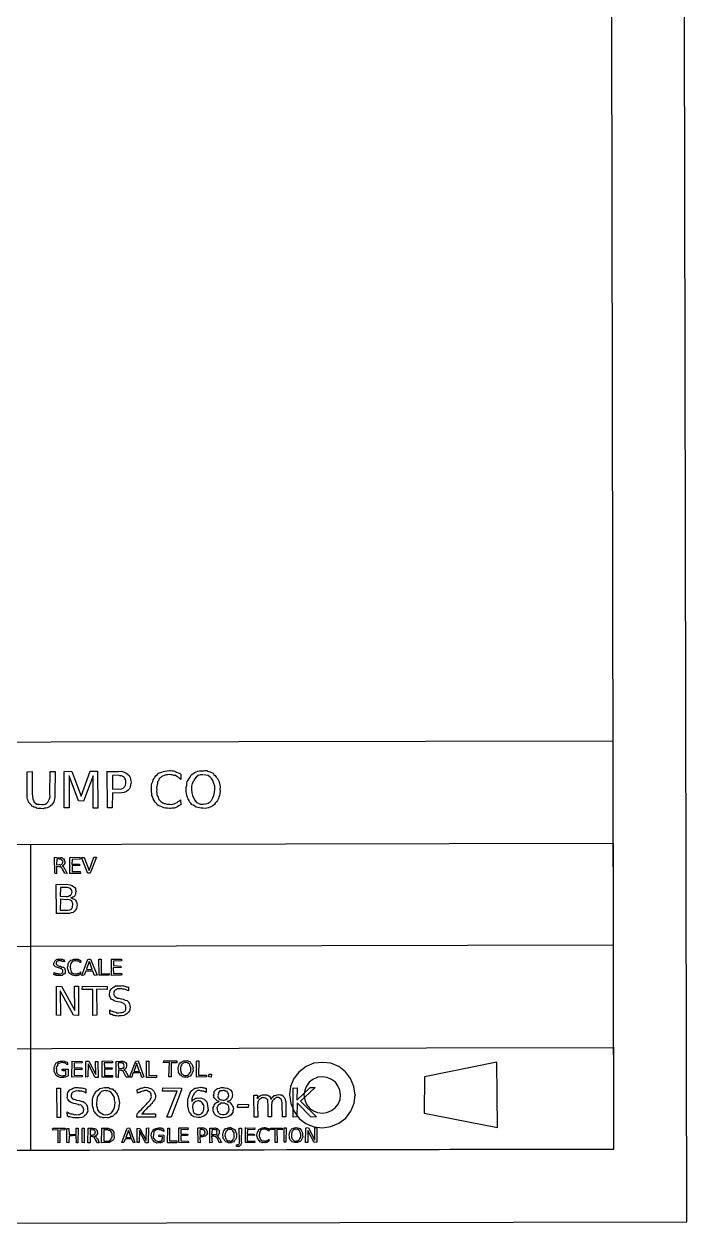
# Model space of a CAD drawing. Header units: millimetres. Extents: x 0 to 500, y -1 to 330.
# Drawn here: x 409.3 to 500.3, y -0.5 to 165 of the extents above; entities that cross this region are included whole.
import ezdxf

# ---------------------------------------------------------------- set-up
doc = ezdxf.new("R2010")
doc.units = ezdxf.units.MM

msp = doc.modelspace()

# ---------------------------------------------------------------- linework, layer by layer
for points in [[(0.29, -0.51), (500.33, 0.45), (499.69, 330.45), (-0.32, 329.51)], [(10.33, 9.51), (490.29, 10.46), (489.73, 320.47), (9.67, 319.52)], [(310.28, 10.11), (490.32, 10.49), (490.22, 66.46), (310.18, 66.14)], [(454.8, 17.86), (454.61, 19.03), (454.15, 20.14), (453.46, 21.06), (452.56, 21.78), (451.47, 22.24), (450.29, 22.36), (449.1, 22.24), (448.06, 21.78), (447.07, 21.03), (446.38, 20.15), (445.93, 19.04), (445.78, 17.91), (445.94, 16.72), (446.42, 15.61), (447.12, 14.67), (448.02, 13.96), (449.11, 13.51), (450.3, 13.39), (451.46, 13.56), (452.57, 14.03), (453.5, 14.72), (454.18, 15.65), (454.64, 16.74), (454.81, 17.91)], [(464.28, 15.39), (474.31, 13.43), (474.25, 22.41), (464.29, 20.39)], [(452.78, 17.91), (452.67, 18.54), (452.42, 19.14), (452.07, 19.64), (451.52, 20.03), (450.95, 20.3), (450.27, 20.39), (449.65, 20.33), (449, 20.02), (448.48, 19.65), (448.13, 19.11), (447.86, 18.55), (447.76, 17.89), (447.88, 17.22), (448.12, 16.6), (448.51, 16.08), (449.06, 15.71), (449.61, 15.49), (450.31, 15.38), (450.91, 15.49), (451.54, 15.74), (452.06, 16.14), (452.45, 16.61), (452.73, 17.25), (452.76, 17.92)]]:
    msp.add_lwpolyline(points, close=True)
for points in [[(409.75, 62.28), (410.43, 62.31), (410.45, 59.28), (410.48, 58.89), (410.55, 58.55), (410.61, 58.33), (410.74, 58.11), (410.92, 57.97), (411.11, 57.82), (411.4, 57.81), (411.72, 57.78), (411.99, 57.8), (412.22, 57.84), (412.48, 57.97), (412.61, 58.1), (412.73, 58.36), (412.82, 58.56), (412.92, 58.88), (412.89, 59.26), (412.92, 62.3), (413.61, 62.31), (413.57, 59.16), (413.58, 58.95), (413.57, 58.76), (413.5, 58.55), (413.47, 58.35), (413.42, 58.13), (413.33, 58.03), (413.24, 57.87), (413.1, 57.69), (412.98, 57.61), (412.86, 57.53), (412.72, 57.42), (412.49, 57.31), (412.32, 57.27), (412.15, 57.27), (411.94, 57.21), (411.68, 57.24), (411.46, 57.23), (411.24, 57.25), (411.05, 57.29), (410.89, 57.36), (410.68, 57.41), (410.55, 57.5), (410.4, 57.56), (410.29, 57.72), (410.18, 57.87), (410.06, 58.02), (409.94, 58.17), (409.88, 58.33), (409.81, 58.51), (409.78, 58.7), (409.78, 58.96), (409.78, 59.22), (409.77, 62.27)], [(414.88, 62.35), (415.89, 62.32), (417.19, 58.93), (418.43, 62.35), (419.42, 62.34), (419.47, 57.3), (418.81, 57.29), (418.81, 61.74), (417.51, 58.25), (416.83, 58.27), (415.54, 61.74), (415.55, 57.31), (414.85, 57.32), (414.85, 62.31)], [(420.79, 62.31), (422.31, 62.33), (422.73, 62.34), (423.06, 62.21), (423.31, 62.12), (423.55, 61.96), (423.76, 61.77), (423.92, 61.47), (423.97, 61.22), (424.05, 60.84), (423.96, 60.5), (423.91, 60.17), (423.78, 59.91), (423.61, 59.73), (423.38, 59.55), (423.08, 59.44), (422.74, 59.38), (422.32, 59.32), (421.46, 59.37), (421.45, 57.33), (420.79, 57.32), (420.75, 62.34)], [(421.46, 61.75), (421.48, 59.89), (422.3, 59.92), (422.56, 59.91), (422.72, 59.93), (422.92, 60.03), (423.08, 60.16), (423.19, 60.25), (423.25, 60.43), (423.29, 60.63), (423.29, 60.85), (423.29, 61.04), (423.25, 61.22), (423.19, 61.37), (423.08, 61.53), (422.9, 61.62), (422.72, 61.7), (422.5, 61.74), (422.32, 61.81), (421.47, 61.75)], [(430.85, 61.96), (430.88, 61.23), (430.64, 61.42), (430.5, 61.54), (430.29, 61.64), (430.11, 61.75), (429.9, 61.76), (429.68, 61.87), (429.48, 61.87), (429.31, 61.91), (429.07, 61.85), (428.91, 61.85), (428.7, 61.82), (428.57, 61.77), (428.35, 61.67), (428.25, 61.61), (428.1, 61.5), (427.99, 61.38), (427.85, 61.25), (427.78, 61.04), (427.67, 60.9), (427.67, 60.71), (427.62, 60.49), (427.55, 60.28), (427.52, 60.06), (427.55, 59.85), (427.51, 59.58), (427.58, 59.34), (427.57, 59.15), (427.65, 58.95), (427.73, 58.8), (427.77, 58.61), (427.86, 58.47), (427.99, 58.34), (428.09, 58.19), (428.24, 58.09), (428.38, 58.03), (428.57, 57.94), (428.71, 57.9), (428.92, 57.85), (429.11, 57.82), (429.33, 57.81), (429.54, 57.79), (429.71, 57.83), (429.96, 57.88), (430.12, 57.95), (430.35, 58.08), (430.51, 58.19), (430.65, 58.26), (430.83, 58.44), (430.87, 57.76), (430.65, 57.63), (430.46, 57.51), (430.31, 57.44), (430.08, 57.34), (429.93, 57.29), (429.68, 57.26), (429.45, 57.24), (429.28, 57.22), (429.01, 57.29), (428.75, 57.26), (428.51, 57.34), (428.27, 57.45), (428.01, 57.55), (427.83, 57.62), (427.63, 57.75), (427.5, 57.94), (427.35, 58.09), (427.18, 58.32), (427.08, 58.55), (427.02, 58.79), (426.9, 59.02), (426.86, 59.25), (426.84, 59.55), (426.81, 59.86), (426.81, 60.15), (426.85, 60.38), (426.89, 60.65), (427.01, 60.92), (427.08, 61.16), (427.2, 61.34), (427.31, 61.55), (427.49, 61.76), (427.66, 61.92), (427.79, 62.07), (428.06, 62.18), (428.27, 62.24), (428.47, 62.32), (428.69, 62.37), (428.97, 62.42), (429.29, 62.45), (429.45, 62.46), (429.67, 62.42), (429.9, 62.39), (430.12, 62.31), (430.27, 62.22), (430.48, 62.14), (430.64, 62.09), (430.81, 61.99)], [(433.9, 62.43), (434.16, 62.45), (434.42, 62.44), (434.66, 62.33), (434.89, 62.28), (435.05, 62.18), (435.28, 62.08), (435.4, 61.91), (435.59, 61.76), (435.73, 61.54), (435.89, 61.36), (435.97, 61.16), (436.1, 60.9), (436.16, 60.67), (436.19, 60.42), (436.26, 60.15), (436.23, 59.83), (436.25, 59.6), (436.22, 59.31), (436.18, 59.04), (436.06, 58.77), (436.02, 58.59), (435.87, 58.34), (435.74, 58.15), (435.6, 58), (435.47, 57.78), (435.27, 57.62), (435.07, 57.53), (434.88, 57.4), (434.66, 57.34), (434.45, 57.29), (434.2, 57.25), (433.9, 57.26), (433.67, 57.26), (433.43, 57.31), (433.23, 57.39), (432.95, 57.43), (432.81, 57.53), (432.58, 57.67), (432.38, 57.76), (432.22, 57.97), (432.07, 58.15), (431.98, 58.34), (431.87, 58.56), (431.78, 58.75), (431.7, 59), (431.64, 59.29), (431.61, 59.57), (431.61, 59.83), (431.6, 60.16), (431.66, 60.39), (431.68, 60.69), (431.74, 60.93), (431.86, 61.12), (431.98, 61.34), (432.12, 61.55), (432.24, 61.75), (432.36, 61.91), (432.56, 62.06), (432.79, 62.2), (432.96, 62.29), (433.19, 62.37), (433.42, 62.42), (433.69, 62.42), (433.95, 62.41)], [(433.89, 61.87), (433.56, 61.87), (433.26, 61.75), (432.97, 61.55), (432.76, 61.33), (432.59, 61.01), (432.42, 60.69), (432.34, 60.28), (432.32, 59.82), (432.38, 59.4), (432.45, 59.02), (432.6, 58.68), (432.76, 58.36), (432.99, 58.08), (433.25, 57.97), (433.56, 57.81), (433.92, 57.82), (434.26, 57.87), (434.62, 57.98), (434.89, 58.13), (435.07, 58.33), (435.27, 58.69), (435.4, 59.02), (435.47, 59.43), (435.54, 59.88), (435.52, 60.28), (435.41, 60.68), (435.26, 61.08), (435.05, 61.36), (434.88, 61.56), (434.61, 61.78), (434.27, 61.83), (433.95, 61.88)], [(310.2, 52.1), (490.2, 52.47)], [(410.28, 10.34), (410.25, 52.31)], [(414.59, 49.37), (414.63, 49.34), (414.69, 49.3), (414.67, 49.28), (414.74, 49.21), (414.78, 49.17), (414.81, 49.08), (414.91, 49), (414.92, 48.95), (415.26, 48.3), (414.93, 48.33), (414.61, 48.88), (414.55, 48.95), (414.5, 49.05), (414.44, 49.13), (414.44, 49.2), (414.36, 49.19), (414.33, 49.21), (414.19, 49.21), (414.12, 49.23), (413.79, 49.28), (413.8, 48.28), (413.55, 48.33), (413.5, 50.54), (414.22, 50.48), (414.37, 50.51), (414.51, 50.49), (414.62, 50.42), (414.72, 50.33), (414.86, 50.3), (414.86, 50.17), (414.91, 50.04), (414.95, 49.91), (414.93, 49.75), (414.94, 49.72), (414.86, 49.59), (414.86, 49.54), (414.77, 49.49), (414.73, 49.43), (414.64, 49.38), (414.55, 49.38)], [(413.84, 50.29), (413.79, 49.51), (414.17, 49.52), (414.29, 49.51), (414.36, 49.5), (414.49, 49.58), (414.5, 49.6), (414.6, 49.68), (414.58, 49.73), (414.64, 49.8), (414.65, 49.89), (414.64, 50), (414.63, 50.04), (414.54, 50.15), (414.51, 50.15), (414.46, 50.2), (414.36, 50.28), (414.27, 50.28), (414.2, 50.26), (413.85, 50.3)], [(415.65, 50.53), (416.98, 50.49), (417.02, 50.27), (415.93, 50.24), (415.88, 49.61), (416.97, 49.61), (416.96, 49.37), (415.94, 49.39), (415.93, 48.57), (417.06, 48.59), (417.07, 48.3), (415.63, 48.32), (415.63, 50.51)], [(418.09, 48.31), (417.24, 50.51), (417.58, 50.5), (418.26, 48.7), (418.92, 50.55), (419.3, 50.54), (418.42, 48.35), (418.12, 48.34)], [(413.73, 46.78), (415.18, 46.85), (415.41, 46.78), (415.68, 46.75), (415.9, 46.66), (416.12, 46.53), (416.24, 46.41), (416.38, 46.25), (416.39, 46.07), (416.47, 45.85), (416.4, 45.66), (416.41, 45.5), (416.36, 45.34), (416.29, 45.26), (416.15, 45.12), (416.03, 45.04), (415.89, 44.98), (415.78, 45), (415.95, 44.91), (416.1, 44.85), (416.24, 44.76), (416.4, 44.65), (416.51, 44.5), (416.59, 44.28), (416.59, 44.13), (416.64, 43.95), (416.57, 43.71), (416.52, 43.48), (416.42, 43.3), (416.26, 43.14), (416.07, 42.96), (415.82, 42.92), (415.52, 42.81), (415.23, 42.81), (413.79, 42.8), (413.76, 46.78)], [(414.34, 46.37), (414.31, 45.18), (415.13, 45.15), (415.28, 45.16), (415.43, 45.18), (415.59, 45.29), (415.7, 45.29), (415.78, 45.37), (415.84, 45.48), (415.9, 45.65), (415.92, 45.77), (415.91, 45.91), (415.83, 46.06), (415.81, 46.13), (415.73, 46.23), (415.56, 46.28), (415.46, 46.32), (415.31, 46.37), (415.07, 46.38), (414.32, 46.37)], [(414.34, 44.74), (414.29, 43.29), (415.17, 43.27), (415.36, 43.28), (415.6, 43.3), (415.69, 43.38), (415.84, 43.47), (415.91, 43.52), (415.98, 43.67), (415.99, 43.83), (416.02, 44.02), (416.02, 44.15), (415.97, 44.3), (415.92, 44.46), (415.85, 44.53), (415.71, 44.64), (415.55, 44.71), (415.36, 44.74), (415.16, 44.69), (414.3, 44.76)], [(310.22, 38.12), (490.23, 38.49)], [(414.84, 36.42), (414.89, 36.18), (414.8, 36.2), (414.71, 36.23), (414.63, 36.22), (414.51, 36.25), (414.48, 36.31), (414.38, 36.3), (414.32, 36.29), (414.23, 36.34), (414.15, 36.29), (414.04, 36.32), (413.94, 36.26), (413.87, 36.25), (413.79, 36.18), (413.77, 36.08), (413.73, 36.02), (413.76, 35.92), (413.76, 35.87), (413.79, 35.83), (413.82, 35.79), (413.87, 35.71), (413.91, 35.7), (413.97, 35.68), (414.03, 35.62), (414.17, 35.59), (414.36, 35.56), (414.49, 35.5), (414.63, 35.46), (414.77, 35.43), (414.84, 35.35), (414.9, 35.3), (414.94, 35.18), (414.97, 35.03), (414.99, 34.9), (415.01, 34.78), (414.96, 34.65), (414.88, 34.53), (414.81, 34.46), (414.65, 34.37), (414.55, 34.29), (414.37, 34.26), (414.15, 34.29), (414.09, 34.31), (414.02, 34.31), (413.89, 34.3), (413.83, 34.31), (413.76, 34.32), (413.67, 34.38), (413.55, 34.38), (413.44, 34.4), (413.45, 34.69), (413.53, 34.66), (413.63, 34.65), (413.7, 34.57), (413.81, 34.57), (413.87, 34.57), (414.01, 34.55), (414.05, 34.49), (414.16, 34.52), (414.27, 34.52), (414.37, 34.52), (414.51, 34.58), (414.52, 34.6), (414.61, 34.65), (414.64, 34.72), (414.66, 34.79), (414.68, 34.88), (414.67, 34.95), (414.66, 35.03), (414.61, 35.09), (414.56, 35.13), (414.53, 35.18), (414.49, 35.26), (414.34, 35.24), (414.23, 35.29), (414.07, 35.34), (413.94, 35.4), (413.79, 35.44), (413.67, 35.49), (413.63, 35.5), (413.5, 35.6), (413.47, 35.67), (413.44, 35.78), (413.43, 35.95), (413.49, 36.07), (413.51, 36.18), (413.58, 36.28), (413.68, 36.4), (413.78, 36.49), (413.9, 36.54), (414.03, 36.52), (414.25, 36.53), (414.32, 36.58), (414.38, 36.52), (414.45, 36.53), (414.55, 36.54), (414.6, 36.51), (414.69, 36.52), (414.76, 36.45), (414.89, 36.43)], [(417.12, 36.32), (417.08, 36.04), (417.06, 36.11), (416.98, 36.13), (416.89, 36.24), (416.79, 36.27), (416.72, 36.27), (416.63, 36.29), (416.51, 36.28), (416.45, 36.32), (416.24, 36.32), (416.07, 36.25), (415.95, 36.2), (415.84, 36.07), (415.76, 35.93), (415.73, 35.78), (415.65, 35.6), (415.67, 35.38), (415.69, 35.25), (415.71, 35.06), (415.79, 34.89), (415.82, 34.73), (416, 34.68), (416.13, 34.59), (416.28, 34.51), (416.45, 34.52), (416.54, 34.51), (416.64, 34.53), (416.69, 34.59), (416.78, 34.59), (416.87, 34.63), (416.99, 34.68), (417.03, 34.76), (417.08, 34.81), (417.09, 34.49), (417, 34.41), (416.93, 34.37), (416.85, 34.39), (416.76, 34.32), (416.66, 34.29), (416.62, 34.27), (416.52, 34.28), (416.4, 34.24), (416.17, 34.3), (415.98, 34.36), (415.78, 34.46), (415.63, 34.59), (415.5, 34.75), (415.44, 34.93), (415.35, 35.17), (415.32, 35.41), (415.38, 35.68), (415.39, 35.9), (415.47, 36.12), (415.64, 36.25), (415.77, 36.41), (415.99, 36.47), (416.19, 36.52), (416.43, 36.53), (416.5, 36.52), (416.63, 36.54), (416.67, 36.56), (416.78, 36.52), (416.85, 36.46), (416.96, 36.47), (417.06, 36.4), (417.14, 36.33)], [(418.17, 36.53), (418.47, 36.54), (419.35, 34.33), (419, 34.31), (418.8, 34.9), (417.81, 34.91), (417.61, 34.36), (417.26, 34.32), (418.1, 36.55)], [(419.66, 36.54), (419.94, 36.53), (419.93, 34.54), (421.02, 34.55), (421.03, 34.35), (419.66, 34.34), (419.62, 36.52)], [(421.28, 36.52), (422.71, 36.52), (422.73, 36.31), (421.61, 36.25), (421.62, 35.66), (422.63, 35.6), (422.66, 35.41), (421.59, 35.35), (421.63, 34.56), (422.75, 34.58), (422.71, 34.33), (421.35, 34.29), (421.33, 36.55)], [(418.29, 36.24), (417.91, 35.15), (418.7, 35.14), (418.32, 36.24)], [(413.77, 32.79), (414.49, 32.83), (416.31, 29.49), (416.26, 32.81), (416.79, 32.82), (416.8, 28.81), (416.12, 28.85), (414.3, 32.17), (414.34, 28.82), (413.77, 28.83), (413.78, 32.84)], [(417.34, 32.84), (420.74, 32.8), (420.74, 32.37), (419.29, 32.4), (419.33, 28.83), (418.8, 28.82), (418.76, 32.39), (417.33, 32.36), (417.37, 32.83)], [(423.66, 32.72), (423.66, 32.17), (423.46, 32.28), (423.36, 32.33), (423.24, 32.37), (423.08, 32.43), (422.92, 32.4), (422.79, 32.44), (422.67, 32.49), (422.54, 32.48), (422.33, 32.47), (422.14, 32.45), (422.01, 32.37), (421.84, 32.28), (421.77, 32.19), (421.65, 32.07), (421.66, 31.93), (421.63, 31.79), (421.66, 31.7), (421.69, 31.59), (421.73, 31.46), (421.8, 31.4), (421.9, 31.33), (421.99, 31.3), (422.16, 31.2), (422.35, 31.17), (422.68, 31.11), (422.96, 31.03), (423.21, 30.93), (423.47, 30.88), (423.63, 30.74), (423.72, 30.55), (423.83, 30.39), (423.87, 30.13), (423.92, 29.92), (423.86, 29.67), (423.79, 29.45), (423.69, 29.25), (423.51, 29.07), (423.29, 28.92), (423.04, 28.82), (422.73, 28.75), (422.4, 28.75), (422.25, 28.73), (422.04, 28.77), (421.89, 28.75), (421.74, 28.81), (421.61, 28.82), (421.4, 28.92), (421.27, 28.94), (421.09, 29.04), (421.12, 29.57), (421.23, 29.45), (421.45, 29.4), (421.56, 29.34), (421.73, 29.31), (421.93, 29.27), (422.07, 29.19), (422.2, 29.19), (422.36, 29.16), (422.58, 29.2), (422.81, 29.22), (422.92, 29.27), (423.06, 29.36), (423.22, 29.45), (423.29, 29.62), (423.29, 29.72), (423.32, 29.91), (423.33, 30.04), (423.27, 30.17), (423.23, 30.29), (423.14, 30.35), (423.02, 30.4), (422.93, 30.49), (422.72, 30.58), (422.52, 30.62), (422.22, 30.66), (421.96, 30.74), (421.69, 30.8), (421.52, 30.94), (421.33, 31.01), (421.21, 31.21), (421.16, 31.36), (421.06, 31.52), (421.08, 31.73), (421.09, 32.03), (421.18, 32.25), (421.3, 32.41), (421.47, 32.6), (421.67, 32.7), (421.91, 32.86), (422.14, 32.87), (422.49, 32.89), (422.61, 32.9), (422.74, 32.92), (422.89, 32.88), (423.03, 32.87), (423.19, 32.84), (423.35, 32.76), (423.49, 32.75), (423.63, 32.71)], [(310.28, 24.1), (490.3, 24.43)], [(415.06, 20.62), (415.08, 21.21), (414.61, 21.2), (414.58, 21.45), (415.37, 21.44), (415.39, 20.5), (415.29, 20.46), (415.19, 20.44), (415.1, 20.39), (414.98, 20.33), (414.87, 20.32), (414.75, 20.28), (414.66, 20.27), (414.55, 20.28), (414.28, 20.27), (414.06, 20.36), (413.87, 20.46), (413.76, 20.58), (413.63, 20.74), (413.55, 20.91), (413.46, 21.17), (413.45, 21.4), (413.47, 21.66), (413.54, 21.86), (413.6, 22.05), (413.74, 22.28), (413.9, 22.35), (414.07, 22.5), (414.31, 22.52), (414.51, 22.55), (414.67, 22.55), (414.75, 22.57), (414.82, 22.52), (414.92, 22.49), (415.04, 22.45), (415.15, 22.47), (415.19, 22.39), (415.31, 22.33), (415.3, 22.02), (415.22, 22.07), (415.17, 22.14), (415.05, 22.22), (414.96, 22.26), (414.86, 22.29), (414.74, 22.28), (414.66, 22.34), (414.59, 22.33), (414.38, 22.29), (414.19, 22.26), (414.1, 22.2), (413.95, 22.1), (413.91, 21.94), (413.8, 21.77), (413.75, 21.59), (413.77, 21.45), (413.78, 21.24), (413.79, 21.04), (413.85, 20.88), (413.97, 20.76), (414.08, 20.65), (414.2, 20.6), (414.39, 20.55), (414.6, 20.52), (414.65, 20.49), (414.74, 20.53), (414.77, 20.55), (414.84, 20.56), (414.93, 20.54), (414.94, 20.61), (415.02, 20.61), (415.05, 20.64)], [(415.88, 22.5), (417.27, 22.52), (417.3, 22.28), (416.21, 22.26), (416.22, 21.63), (417.28, 21.61), (417.26, 21.35), (416.23, 21.38), (416.23, 20.6), (417.31, 20.57), (417.33, 20.36), (415.88, 20.33), (415.93, 22.51)], [(417.8, 22.52), (418.23, 22.54), (419.21, 20.71), (419.16, 22.49), (419.45, 22.5), (419.5, 20.29), (419.1, 20.29), (418.13, 22.18), (418.09, 20.36), (417.82, 20.35), (417.83, 22.49)], [(420.06, 22.56), (421.5, 22.55), (421.48, 22.31), (420.34, 22.31), (420.37, 21.6), (421.41, 21.62), (421.39, 21.37), (420.37, 21.41), (420.37, 20.57), (421.48, 20.55), (421.48, 20.35), (420.05, 20.32), (420.06, 22.55)], [(423.03, 21.35), (423.1, 21.36), (423.14, 21.35), (423.19, 21.27), (423.21, 21.22), (423.29, 21.18), (423.29, 21.1), (423.36, 20.99), (423.42, 20.95), (423.7, 20.32), (423.36, 20.33), (423.1, 20.89), (423.02, 20.99), (422.97, 21.06), (422.94, 21.15), (422.92, 21.22), (422.8, 21.21), (422.73, 21.25), (422.67, 21.25), (422.6, 21.27), (422.28, 21.29), (422.26, 20.31), (421.98, 20.34), (421.98, 22.5), (422.64, 22.52), (422.83, 22.52), (423.01, 22.46), (423.1, 22.47), (423.23, 22.37), (423.29, 22.29), (423.39, 22.18), (423.42, 22.04), (423.41, 21.89), (423.42, 21.78), (423.34, 21.7), (423.34, 21.63), (423.29, 21.54), (423.26, 21.49), (423.17, 21.41), (423.14, 21.37), (423.03, 21.39)], [(422.27, 22.27), (422.3, 21.52), (422.67, 21.54), (422.72, 21.51), (422.82, 21.52), (422.91, 21.57), (422.97, 21.58), (422.99, 21.69), (423.07, 21.71), (423.06, 21.78), (423.05, 21.89), (423.08, 21.98), (423.05, 22.08), (423.04, 22.15), (422.97, 22.16), (422.89, 22.24), (422.82, 22.24), (422.72, 22.29), (422.67, 22.31), (422.26, 22.31)], [(424.67, 22.54), (424.99, 22.56), (425.8, 20.37), (425.52, 20.31), (425.34, 20.92), (424.29, 20.93), (424.14, 20.33), (423.82, 20.32), (424.66, 22.52)], [(424.8, 22.24), (424.41, 21.13), (425.19, 21.13), (424.78, 22.25)], [(426.12, 22.52), (426.45, 22.54), (426.46, 20.58), (427.52, 20.6), (427.53, 20.31), (426.15, 20.31), (426.14, 22.56)], [(428.5, 22.56), (430.33, 22.56), (430.31, 22.28), (429.53, 22.3), (429.54, 20.36), (429.23, 20.37), (429.28, 22.33), (428.5, 22.28), (428.51, 22.56)], [(431.54, 22.57), (431.74, 22.6), (431.92, 22.51), (432.12, 22.42), (432.25, 22.26), (432.37, 22.11), (432.45, 21.88), (432.54, 21.67), (432.51, 21.43), (432.54, 21.22), (432.46, 20.97), (432.39, 20.79), (432.23, 20.62), (432.13, 20.47), (431.97, 20.41), (431.72, 20.3), (431.52, 20.34), (431.27, 20.33), (431.1, 20.4), (430.93, 20.5), (430.8, 20.61), (430.67, 20.8), (430.55, 20.96), (430.54, 21.2), (430.51, 21.46), (430.5, 21.72), (430.57, 21.9), (430.65, 22.1), (430.77, 22.31), (430.92, 22.39), (431.08, 22.5), (431.28, 22.58), (431.53, 22.58)], [(431.55, 22.32), (431.33, 22.33), (431.22, 22.27), (431.08, 22.21), (431, 22.1), (430.94, 21.98), (430.87, 21.84), (430.82, 21.63), (430.83, 21.44), (430.8, 21.26), (430.84, 21.1), (430.89, 20.89), (431.03, 20.8), (431.12, 20.68), (431.24, 20.62), (431.4, 20.56), (431.5, 20.55), (431.66, 20.57), (431.8, 20.59), (431.91, 20.69), (432.02, 20.81), (432.09, 20.91), (432.21, 21.06), (432.22, 21.27), (432.23, 21.43), (432.23, 21.62), (432.15, 21.84), (432.11, 21.95), (432.06, 22.11), (431.92, 22.22), (431.8, 22.26), (431.7, 22.34), (431.54, 22.33)], [(433.03, 22.58), (433.31, 22.57), (433.29, 20.62), (434.37, 20.62), (434.4, 20.39), (433.01, 20.33), (433, 22.52)], [(434.68, 20.75), (435.05, 20.73), (435.01, 20.32), (434.7, 20.39), (434.7, 20.7)], [(413.84, 18.82), (414.34, 18.82), (414.35, 14.8), (413.86, 14.8), (413.84, 18.82)], [(417.81, 18.71), (417.83, 18.13), (417.66, 18.26), (417.54, 18.32), (417.38, 18.37), (417.26, 18.4), (417.15, 18.42), (416.96, 18.43), (416.86, 18.48), (416.72, 18.43), (416.53, 18.46), (416.34, 18.42), (416.19, 18.33), (416.03, 18.29), (415.93, 18.16), (415.85, 18.11), (415.83, 17.95), (415.82, 17.82), (415.8, 17.65), (415.84, 17.56), (415.89, 17.5), (415.99, 17.37), (416.09, 17.32), (416.22, 17.31), (416.35, 17.25), (416.55, 17.19), (416.89, 17.13), (417.18, 17.02), (417.4, 16.97), (417.64, 16.86), (417.79, 16.7), (417.91, 16.58), (418, 16.33), (418.04, 16.13), (418.05, 15.96), (418.08, 15.67), (417.95, 15.44), (417.85, 15.21), (417.7, 15.06), (417.51, 14.9), (417.25, 14.81), (416.88, 14.76), (416.52, 14.76), (416.4, 14.76), (416.26, 14.77), (416.12, 14.76), (415.98, 14.81), (415.77, 14.83), (415.63, 14.88), (415.46, 14.9), (415.28, 14.97), (415.26, 15.55), (415.41, 15.47), (415.61, 15.36), (415.77, 15.31), (415.93, 15.28), (416.08, 15.26), (416.24, 15.17), (416.42, 15.19), (416.56, 15.16), (416.8, 15.21), (416.94, 15.22), (417.1, 15.3), (417.26, 15.38), (417.4, 15.46), (417.48, 15.57), (417.49, 15.7), (417.54, 15.86), (417.49, 16.06), (417.46, 16.14), (417.42, 16.23), (417.32, 16.37), (417.25, 16.4), (417.12, 16.52), (416.91, 16.51), (416.77, 16.6), (416.39, 16.68), (416.15, 16.7), (415.91, 16.82), (415.69, 16.9), (415.54, 17.03), (415.42, 17.19), (415.36, 17.31), (415.26, 17.5), (415.28, 17.74), (415.29, 18.03), (415.36, 18.21), (415.47, 18.42), (415.63, 18.59), (415.84, 18.7), (416.06, 18.81), (416.35, 18.9), (416.69, 18.9), (416.77, 18.92), (416.97, 18.89), (417.12, 18.86), (417.21, 18.85), (417.4, 18.83), (417.51, 18.81), (417.72, 18.75), (417.82, 18.71)], [(420.53, 18.93), (420.71, 18.92), (420.95, 18.9), (421.12, 18.79), (421.27, 18.73), (421.48, 18.72), (421.59, 18.59), (421.75, 18.5), (421.86, 18.35), (422.1, 18.02), (422.25, 17.68), (422.35, 17.28), (422.42, 16.81), (422.36, 16.37), (422.28, 15.96), (422.12, 15.62), (421.88, 15.3), (421.74, 15.2), (421.62, 15.06), (421.49, 14.95), (421.29, 14.91), (421.1, 14.8), (420.94, 14.75), (420.77, 14.74), (420.52, 14.78), (420.33, 14.76), (420.19, 14.75), (419.95, 14.85), (419.76, 14.86), (419.6, 14.98), (419.46, 15.04), (419.35, 15.17), (419.24, 15.29), (418.96, 15.6), (418.85, 15.98), (418.74, 16.38), (418.72, 16.79), (418.75, 17.25), (418.84, 17.69), (419.01, 18.02), (419.22, 18.36), (419.31, 18.45), (419.45, 18.56), (419.66, 18.68), (419.76, 18.77), (419.95, 18.84), (420.13, 18.87), (420.36, 18.91), (420.53, 18.88)], [(420.55, 18.49), (420.24, 18.46), (419.99, 18.36), (419.8, 18.19), (419.63, 18.02), (419.45, 17.77), (419.37, 17.52), (419.31, 17.16), (419.27, 16.81), (419.3, 16.43), (419.36, 16.17), (419.44, 15.84), (419.6, 15.63), (419.8, 15.46), (420.03, 15.33), (420.24, 15.2), (420.57, 15.16), (420.83, 15.22), (421.1, 15.32), (421.28, 15.41), (421.5, 15.6), (421.61, 15.86), (421.73, 16.15), (421.79, 16.5), (421.86, 16.84), (421.77, 17.22), (421.77, 17.52), (421.63, 17.75), (421.45, 18.04), (421.3, 18.23), (421.07, 18.38), (420.84, 18.47), (420.57, 18.46)], [(425.47, 15.28), (427.4, 15.29), (427.39, 14.86), (424.83, 14.85), (424.87, 15.28), (425.05, 15.46), (425.22, 15.7), (425.44, 15.9), (425.71, 16.17), (425.92, 16.4), (426.1, 16.59), (426.24, 16.75), (426.33, 16.85), (426.48, 16.97), (426.61, 17.11), (426.63, 17.24), (426.73, 17.34), (426.75, 17.43), (426.81, 17.52), (426.78, 17.61), (426.81, 17.72), (426.8, 17.88), (426.78, 18.05), (426.69, 18.17), (426.63, 18.25), (426.49, 18.31), (426.35, 18.39), (426.18, 18.48), (426, 18.49), (425.87, 18.48), (425.78, 18.43), (425.6, 18.42), (425.46, 18.36), (425.31, 18.3), (425.22, 18.22), (425.07, 18.21), (424.89, 18.12), (424.87, 18.64), (425.06, 18.69), (425.18, 18.73), (425.33, 18.82), (425.46, 18.81), (425.66, 18.89), (425.76, 18.91), (425.91, 18.94), (426, 18.94), (426.27, 18.9), (426.57, 18.81), (426.81, 18.74), (426.99, 18.59), (427.16, 18.42), (427.26, 18.23), (427.33, 18), (427.37, 17.79), (427.36, 17.63), (427.36, 17.53), (427.34, 17.43), (427.3, 17.28), (427.23, 17.2), (427.11, 17.04), (427.03, 16.94), (426.94, 16.76), (426.91, 16.72), (426.8, 16.63), (426.71, 16.53), (426.55, 16.36), (426.3, 16.16), (426.11, 15.92), (425.8, 15.61), (425.54, 15.32)], [(428.42, 18.85), (430.93, 18.83), (430.96, 18.61), (429.53, 14.82), (428.95, 14.83), (430.34, 18.42), (428.35, 18.39), (428.41, 18.85)], [(434.33, 18.8), (434.33, 18.25), (434.22, 18.3), (434.08, 18.36), (434.01, 18.39), (433.89, 18.42), (433.8, 18.43), (433.73, 18.45), (433.62, 18.43), (433.52, 18.49), (433.21, 18.48), (433.02, 18.39), (432.82, 18.23), (432.67, 18.09), (432.56, 17.88), (432.44, 17.68), (432.39, 17.36), (432.38, 17.01), (432.43, 17.09), (432.54, 17.23), (432.65, 17.27), (432.77, 17.35), (432.89, 17.46), (433.01, 17.47), (433.15, 17.5), (433.3, 17.47), (433.59, 17.49), (433.82, 17.39), (434.06, 17.32), (434.2, 17.16), (434.41, 16.93), (434.48, 16.67), (434.53, 16.44), (434.56, 16.13), (434.59, 15.82), (434.47, 15.56), (434.38, 15.32), (434.23, 15.18), (434.02, 14.99), (433.76, 14.9), (433.53, 14.79), (433.25, 14.78), (432.95, 14.82), (432.63, 14.88), (432.36, 15.05), (432.22, 15.3), (431.99, 15.57), (431.93, 15.96), (431.82, 16.37), (431.83, 16.84), (431.83, 17.29), (431.96, 17.67), (432.1, 18.07), (432.23, 18.34), (432.39, 18.48), (432.5, 18.6), (432.64, 18.72), (432.77, 18.8), (432.94, 18.83), (433.1, 18.89), (433.26, 18.88), (433.47, 18.94), (433.56, 18.91), (433.69, 18.94), (433.78, 18.92), (433.9, 18.9), (433.99, 18.86), (434.11, 18.86), (434.23, 18.83), (434.3, 18.74)], [(436.1, 16.96), (435.98, 17.03), (435.83, 17.09), (435.7, 17.21), (435.61, 17.3), (435.52, 17.42), (435.41, 17.59), (435.43, 17.71), (435.36, 17.87), (435.44, 18.1), (435.44, 18.35), (435.55, 18.51), (435.74, 18.67), (435.88, 18.79), (436.16, 18.83), (436.4, 18.93), (436.7, 18.91), (436.91, 18.88), (437.22, 18.84), (437.39, 18.74), (437.57, 18.63), (437.73, 18.53), (437.88, 18.36), (437.89, 18.11), (437.93, 17.92), (437.9, 17.74), (437.92, 17.55), (437.86, 17.45), (437.78, 17.34), (437.67, 17.18), (437.5, 17.09), (437.41, 17.04), (437.22, 16.97), (437.41, 16.95), (437.58, 16.89), (437.67, 16.77), (437.83, 16.6), (437.91, 16.51), (437.96, 16.36), (438.03, 16.2), (438.07, 16), (438, 15.71), (437.98, 15.46), (437.82, 15.25), (437.72, 15.1), (437.5, 14.98), (437.29, 14.87), (436.98, 14.81), (436.68, 14.75), (436.33, 14.77), (436.09, 14.89), (435.85, 14.98), (435.65, 15.08), (435.5, 15.27), (435.38, 15.5), (435.3, 15.71), (435.28, 15.95), (435.3, 16.16), (435.37, 16.32), (435.42, 16.48), (435.54, 16.63), (435.63, 16.74), (435.79, 16.87), (435.95, 16.91), (436.14, 17.02)], [(435.95, 17.83), (435.96, 17.68), (435.96, 17.58), (436.04, 17.43), (436.13, 17.34), (436.24, 17.27), (436.35, 17.22), (436.47, 17.23), (436.65, 17.16), (436.84, 17.17), (436.97, 17.21), (437.11, 17.27), (437.21, 17.39), (437.33, 17.49), (437.34, 17.56), (437.4, 17.67), (437.43, 17.81), (437.38, 17.98), (437.36, 18.12), (437.27, 18.26), (437.22, 18.35), (437.11, 18.43), (436.95, 18.43), (436.85, 18.48), (436.65, 18.5), (436.52, 18.46), (436.35, 18.46), (436.2, 18.44), (436.11, 18.32), (436.01, 18.21), (436.01, 18.11), (435.97, 18.01), (435.94, 17.85)], [(446.27, 18.84), (446.82, 18.89), (446.79, 17.18), (448.61, 18.92), (449.28, 18.91), (447.29, 17.03), (449.46, 14.87), (448.74, 14.86), (446.81, 16.83), (446.8, 14.89), (446.26, 14.86), (446.3, 18.87)], [(433.26, 17.08), (433.04, 17.03), (432.91, 16.98), (432.78, 16.91), (432.66, 16.79), (432.56, 16.67), (432.52, 16.54), (432.48, 16.34), (432.47, 16.16), (432.5, 15.96), (432.53, 15.76), (432.57, 15.6), (432.66, 15.44), (432.77, 15.33), (432.94, 15.28), (433.07, 15.22), (433.25, 15.21), (433.41, 15.21), (433.55, 15.24), (433.74, 15.33), (433.84, 15.48), (433.91, 15.58), (433.95, 15.75), (434.01, 15.94), (434.02, 16.16), (434.05, 16.32), (433.99, 16.54), (433.88, 16.69), (433.8, 16.82), (433.7, 16.92), (433.57, 17.04), (433.44, 17.06), (433.27, 17.08)], [(436.67, 16.77), (436.48, 16.75), (436.3, 16.74), (436.2, 16.61), (436.04, 16.54), (435.95, 16.46), (435.9, 16.27), (435.82, 16.15), (435.85, 15.95), (435.83, 15.84), (435.91, 15.66), (435.99, 15.54), (436.04, 15.42), (436.16, 15.3), (436.31, 15.25), (436.51, 15.19), (436.64, 15.19), (436.84, 15.2), (437.03, 15.25), (437.18, 15.32), (437.28, 15.42), (437.36, 15.51), (437.47, 15.68), (437.47, 15.81), (437.5, 15.96), (437.47, 16.16), (437.45, 16.28), (437.36, 16.42), (437.31, 16.57), (437.17, 16.62), (437, 16.69), (436.86, 16.75), (436.63, 16.77)], [(438.71, 16.62), (440.15, 16.59), (440.1, 16.15), (438.65, 16.17), (438.68, 16.6)], [(443.28, 17.32), (443.35, 17.47), (443.47, 17.61), (443.56, 17.68), (443.68, 17.8), (443.81, 17.83), (443.95, 17.88), (444.09, 17.91), (444.3, 17.97), (444.5, 17.93), (444.68, 17.9), (444.9, 17.76), (445.02, 17.6), (445.13, 17.47), (445.2, 17.24), (445.27, 16.97), (445.26, 16.67), (445.28, 14.89), (444.8, 14.88), (444.76, 16.65), (444.78, 16.85), (444.74, 17.03), (444.69, 17.17), (444.64, 17.34), (444.52, 17.37), (444.41, 17.49), (444.33, 17.53), (444.15, 17.52), (443.94, 17.52), (443.85, 17.44), (443.67, 17.36), (443.57, 17.24), (443.42, 17.09), (443.37, 16.95), (443.35, 16.8), (443.31, 16.59), (443.32, 14.88), (442.85, 14.88), (442.84, 16.66), (442.79, 16.87), (442.82, 17.03), (442.78, 17.22), (442.68, 17.3), (442.59, 17.41), (442.47, 17.47), (442.35, 17.51), (442.19, 17.51), (442.06, 17.53), (441.86, 17.42), (441.75, 17.34), (441.61, 17.24), (441.53, 17.12), (441.41, 16.94), (441.41, 16.76), (441.38, 16.55), (441.41, 14.86), (440.93, 14.86), (440.9, 17.87), (441.4, 17.87), (441.36, 17.4), (441.51, 17.56), (441.58, 17.63), (441.67, 17.72), (441.78, 17.8), (441.88, 17.87), (442.05, 17.93), (442.17, 17.92), (442.36, 17.93), (442.49, 17.91), (442.67, 17.91), (442.79, 17.86), (442.92, 17.76), (443.03, 17.71), (443.14, 17.58), (443.16, 17.44), (443.27, 17.28)], [(413.3, 13.35), (414.99, 13.31), (414.95, 13.08), (414.24, 13.06), (414.26, 11.34), (414.02, 11.33), (414, 13.08), (413.28, 13.06), (413.25, 13.29)], [(415.25, 13.3), (415.49, 13.29), (415.51, 12.47), (416.49, 12.48), (416.5, 13.35), (416.76, 13.33), (416.74, 11.33), (416.53, 11.33), (416.49, 12.3), (415.51, 12.25), (415.48, 11.32), (415.23, 11.34), (415.22, 13.3)], [(417.32, 13.34), (417.58, 13.32), (417.58, 11.31), (417.31, 11.34), (417.32, 13.29)], [(419.07, 12.27), (419.07, 12.23), (419.11, 12.22), (419.18, 12.21), (419.2, 12.16), (419.24, 12.06), (419.3, 12.01), (419.34, 11.93), (419.4, 11.9), (419.67, 11.3), (419.4, 11.3), (419.1, 11.81), (419.04, 11.9), (419, 12.02), (419, 12.09), (418.92, 12.14), (418.87, 12.11), (418.79, 12.14), (418.74, 12.18), (418.71, 12.16), (418.42, 12.2), (418.41, 11.32), (418.09, 11.33), (418.14, 13.35), (418.71, 13.33), (418.87, 13.3), (419.02, 13.28), (419.16, 13.23), (419.23, 13.2), (419.28, 13.12), (419.38, 12.99), (419.37, 12.88), (419.43, 12.74), (419.42, 12.66), (419.4, 12.55), (419.37, 12.49), (419.35, 12.41), (419.24, 12.39), (419.23, 12.3), (419.16, 12.26), (419.09, 12.25)], [(419.98, 13.35), (420.58, 13.35), (420.86, 13.31), (421.08, 13.24), (421.28, 13.2), (421.42, 13.1), (421.52, 12.94), (421.65, 12.8), (421.68, 12.59), (421.67, 12.34), (421.71, 12.07), (421.66, 11.86), (421.55, 11.7), (421.42, 11.59), (421.25, 11.49), (421.05, 11.37), (420.84, 11.37), (420.55, 11.34), (419.99, 11.3), (420, 13.33)], [(423.54, 13.35), (423.8, 13.36), (424.56, 11.37), (424.34, 11.31), (424.09, 11.85), (423.2, 11.82), (423.02, 11.35), (422.78, 11.34), (423.49, 13.31)], [(424.85, 13.33), (425.21, 13.3), (426.11, 11.65), (426.16, 13.35), (426.41, 13.36), (426.37, 11.33), (426.02, 11.33), (425.17, 12.99), (425.16, 11.35), (424.86, 11.36), (424.86, 13.35)], [(428.3, 11.62), (428.32, 12.16), (427.83, 12.17), (427.87, 12.4), (428.53, 12.36), (428.54, 11.51), (428.48, 11.49), (428.37, 11.44), (428.3, 11.38), (428.22, 11.39), (428.11, 11.31), (428.01, 11.33), (427.93, 11.34), (427.81, 11.3), (427.58, 11.29), (427.39, 11.34), (427.21, 11.47), (427.11, 11.6), (426.96, 11.72), (426.91, 11.92), (426.81, 12.12), (426.79, 12.33), (426.83, 12.6), (426.9, 12.8), (427, 12.92), (427.04, 13.12), (427.2, 13.2), (427.41, 13.29), (427.59, 13.35), (427.8, 13.38), (427.88, 13.38), (428.03, 13.39), (428.12, 13.38), (428.19, 13.31), (428.28, 13.32), (428.38, 13.28), (428.45, 13.22), (428.49, 13.19), (428.52, 12.89), (428.41, 12.98), (428.37, 13.01), (428.25, 13.02), (428.22, 13.06), (428.11, 13.13), (428.02, 13.12), (427.91, 13.12), (427.85, 13.17), (427.67, 13.16), (427.53, 13.08), (427.4, 13.07), (427.3, 12.94), (427.17, 12.86), (427.16, 12.68), (427.12, 12.52), (427.09, 12.35), (427.08, 12.14), (427.12, 11.97), (427.21, 11.87), (427.27, 11.71), (427.39, 11.63), (427.49, 11.57), (427.65, 11.56), (427.8, 11.5), (427.93, 11.53), (427.97, 11.51), (428.07, 11.55), (428.08, 11.55), (428.12, 11.56), (428.22, 11.62), (428.27, 11.58), (428.27, 11.63)], [(429.08, 13.32), (429.3, 13.34), (429.31, 11.57), (430.31, 11.57), (430.31, 11.32), (429.03, 11.32), (429.07, 13.31)], [(430.56, 13.36), (431.87, 13.37), (431.81, 13.11), (430.88, 13.15), (430.88, 12.56), (431.81, 12.51), (431.78, 12.3), (430.84, 12.3), (430.84, 11.58), (431.88, 11.56), (431.9, 11.32), (430.58, 11.37), (430.59, 13.34)], [(433.17, 13.38), (433.79, 13.36), (433.98, 13.37), (434.1, 13.34), (434.24, 13.24), (434.33, 13.21), (434.38, 13.11), (434.45, 13.01), (434.47, 12.88), (434.47, 12.79), (434.5, 12.62), (434.42, 12.51), (434.41, 12.4), (434.3, 12.32), (434.19, 12.25), (434.08, 12.22), (433.98, 12.17), (433.82, 12.15), (433.47, 12.13), (433.5, 11.33), (433.23, 11.34), (433.19, 13.33)], [(435.81, 12.28), (435.8, 12.27), (435.9, 12.26), (435.92, 12.24), (435.95, 12.16), (436, 12.14), (436.03, 12.02), (436.09, 11.95), (436.15, 11.9), (436.43, 11.36), (436.1, 11.35), (435.89, 11.9), (435.8, 12), (435.79, 12.02), (435.72, 12.09), (435.69, 12.13), (435.59, 12.16), (435.58, 12.21), (435.51, 12.2), (435.41, 12.23), (435.09, 12.22), (435.14, 11.35), (434.84, 11.33), (434.82, 13.32), (435.45, 13.34), (435.61, 13.36), (435.72, 13.31), (435.86, 13.27), (436, 13.19), (436.03, 13.16), (436.08, 13.06), (436.15, 12.95), (436.11, 12.81), (436.11, 12.68), (436.11, 12.59), (436.07, 12.55), (436.05, 12.47), (436.03, 12.38), (435.93, 12.34), (435.85, 12.31), (435.78, 12.26)], [(437.57, 13.41), (437.73, 13.4), (437.92, 13.3), (438.07, 13.23), (438.24, 13.14), (438.37, 12.93), (438.4, 12.8), (438.48, 12.56), (438.52, 12.36), (438.51, 12.14), (438.46, 11.96), (438.38, 11.77), (438.2, 11.6), (438.08, 11.46), (437.96, 11.42), (437.78, 11.33), (437.56, 11.3), (437.35, 11.31), (437.2, 11.39), (437.03, 11.45), (436.92, 11.59), (436.79, 11.75), (436.67, 11.9), (436.67, 12.11), (436.63, 12.37), (436.62, 12.58), (436.73, 12.8), (436.77, 12.98), (436.86, 13.09), (437, 13.27), (437.19, 13.3), (437.34, 13.37), (437.56, 13.4)], [(438.91, 13.35), (439.2, 13.35), (439.15, 11.48), (439.2, 11.31), (439.16, 11.18), (439.1, 11.1), (439.07, 10.97), (438.99, 10.93), (438.85, 10.83), (438.75, 10.82), (438.63, 10.79), (438.48, 10.83), (438.51, 11.06), (438.61, 11.04), (438.64, 11.07), (438.75, 11.06), (438.82, 11.12), (438.86, 11.15), (438.86, 11.19), (438.91, 11.28), (438.92, 11.37), (438.89, 11.52), (438.88, 13.35)], [(439.72, 13.35), (441.01, 13.39), (440.98, 13.12), (439.99, 13.14), (439.98, 12.54), (440.92, 12.52), (440.95, 12.33), (439.98, 12.35), (439.97, 11.56), (440.98, 11.61), (441.02, 11.35), (439.73, 11.38), (439.73, 13.4)], [(442.92, 13.19), (442.93, 12.93), (442.89, 13.01), (442.82, 13.02), (442.76, 13.05), (442.63, 13.13), (442.56, 13.15), (442.52, 13.17), (442.38, 13.21), (442.33, 13.21), (442.14, 13.18), (442.01, 13.16), (441.91, 13.08), (441.81, 12.99), (441.74, 12.85), (441.65, 12.75), (441.67, 12.56), (441.61, 12.4), (441.6, 12.21), (441.7, 11.98), (441.73, 11.89), (441.81, 11.77), (441.92, 11.7), (442.04, 11.61), (442.14, 11.59), (442.35, 11.57), (442.41, 11.55), (442.52, 11.56), (442.56, 11.61), (442.67, 11.62), (442.76, 11.63), (442.81, 11.7), (442.89, 11.72), (442.94, 11.81), (442.94, 11.5), (442.89, 11.49), (442.8, 11.44), (442.7, 11.37), (442.64, 11.39), (442.57, 11.36), (442.49, 11.34), (442.43, 11.31), (442.34, 11.36), (442.09, 11.33), (441.88, 11.39), (441.75, 11.47), (441.6, 11.62), (441.5, 11.75), (441.4, 11.94), (441.35, 12.11), (441.31, 12.34), (441.33, 12.6), (441.39, 12.76), (441.52, 12.95), (441.57, 13.14), (441.77, 13.25), (441.91, 13.32), (442.07, 13.39), (442.28, 13.4), (442.4, 13.42), (442.46, 13.36), (442.57, 13.37), (442.67, 13.35), (442.72, 13.31), (442.8, 13.29), (442.89, 13.28), (442.92, 13.22)], [(443.12, 13.34), (444.78, 13.34), (444.75, 13.12), (444.04, 13.16), (444.07, 11.34), (443.83, 11.38), (443.83, 13.16), (443.09, 13.11), (443.12, 13.34)], [(445.06, 13.36), (445.3, 13.38), (445.29, 11.39), (445.05, 11.39), (445.05, 13.38)], [(446.65, 13.4), (446.88, 13.36), (447.04, 13.34), (447.19, 13.28), (447.34, 13.11), (447.43, 12.97), (447.5, 12.79), (447.58, 12.61), (447.58, 12.38), (447.6, 12.15), (447.53, 11.95), (447.44, 11.76), (447.36, 11.62), (447.23, 11.48), (447.06, 11.43), (446.89, 11.37), (446.64, 11.37), (446.47, 11.35), (446.29, 11.39), (446.1, 11.5), (445.99, 11.61), (445.89, 11.74), (445.77, 11.97), (445.78, 12.18), (445.75, 12.36), (445.78, 12.63), (445.82, 12.78), (445.85, 12.95), (445.99, 13.11), (446.1, 13.27), (446.28, 13.33), (446.46, 13.37), (446.67, 13.4)], [(448.01, 13.4), (448.38, 13.39), (449.26, 11.68), (449.27, 13.42), (449.54, 13.39), (449.51, 11.41), (449.18, 11.35), (448.29, 13.02), (448.29, 11.38), (447.99, 11.35), (448, 13.35)], [(418.4, 13.12), (418.41, 12.39), (418.69, 12.39), (418.79, 12.4), (418.92, 12.4), (418.95, 12.48), (418.98, 12.47), (419.06, 12.54), (419.11, 12.59), (419.12, 12.69), (419.09, 12.72), (419.14, 12.85), (419.11, 12.92), (419.03, 12.94), (419.02, 13), (418.96, 13.08), (418.88, 13.05), (418.84, 13.11), (418.73, 13.07), (418.4, 13.13)], [(420.28, 13.1), (420.27, 11.56), (420.6, 11.53), (420.8, 11.56), (421.01, 11.6), (421.14, 11.67), (421.19, 11.74), (421.31, 11.85), (421.35, 11.96), (421.42, 12.11), (421.42, 12.34), (421.41, 12.53), (421.37, 12.68), (421.29, 12.81), (421.21, 12.94), (421.14, 13.01), (420.95, 13.03), (420.82, 13.08), (420.62, 13.09), (420.3, 13.08)], [(423.68, 13.03), (423.29, 12.06), (424.02, 12.04), (423.66, 13.06)], [(433.45, 13.12), (433.48, 12.36), (433.77, 12.35), (433.86, 12.4), (433.98, 12.38), (434.04, 12.41), (434.08, 12.47), (434.14, 12.56), (434.14, 12.6), (434.16, 12.7), (434.19, 12.72), (434.21, 12.86), (434.17, 12.88), (434.13, 12.95), (434.09, 13.02), (434.07, 13.05), (434, 13.1), (433.88, 13.1), (433.8, 13.14), (433.49, 13.15)], [(435.15, 13.15), (435.09, 12.45), (435.49, 12.45), (435.55, 12.43), (435.63, 12.48), (435.69, 12.46), (435.78, 12.5), (435.81, 12.58), (435.85, 12.6), (435.81, 12.68), (435.83, 12.79), (435.82, 12.84), (435.82, 12.95), (435.83, 13.01), (435.76, 13.08), (435.68, 13.09), (435.65, 13.13), (435.55, 13.12), (435.48, 13.16), (435.13, 13.1)], [(437.53, 13.18), (437.43, 13.18), (437.26, 13.12), (437.21, 13.02), (437.13, 12.94), (437.03, 12.85), (436.98, 12.69), (436.95, 12.55), (436.92, 12.34), (436.93, 12.17), (436.97, 12.02), (437.05, 11.87), (437.13, 11.76), (437.18, 11.65), (437.33, 11.6), (437.41, 11.59), (437.57, 11.57), (437.72, 11.52), (437.8, 11.6), (437.97, 11.69), (438.01, 11.74), (438.07, 11.91), (438.19, 12.02), (438.2, 12.15), (438.17, 12.36), (438.2, 12.51), (438.17, 12.7), (438.07, 12.83), (438.01, 12.98), (437.91, 13.06), (437.85, 13.13), (437.68, 13.15), (437.53, 13.15)], [(446.65, 13.21), (446.5, 13.15), (446.37, 13.14), (446.28, 13.08), (446.23, 12.98), (446.09, 12.84), (446.09, 12.74), (446.06, 12.55), (446.04, 12.38), (446.03, 12.2), (446.05, 12.01), (446.16, 11.9), (446.17, 11.8), (446.29, 11.71), (446.4, 11.58), (446.55, 11.54), (446.66, 11.53), (446.79, 11.58), (446.93, 11.58), (447.03, 11.66), (447.13, 11.78), (447.21, 11.93), (447.3, 12.03), (447.31, 12.2), (447.32, 12.4), (447.32, 12.58), (447.26, 12.73), (447.19, 12.84), (447.17, 12.99), (447.04, 13.05), (446.93, 13.17), (446.81, 13.15), (446.66, 13.18)]]:
    msp.add_lwpolyline(points)

doc.saveas('drawing.dxf')
